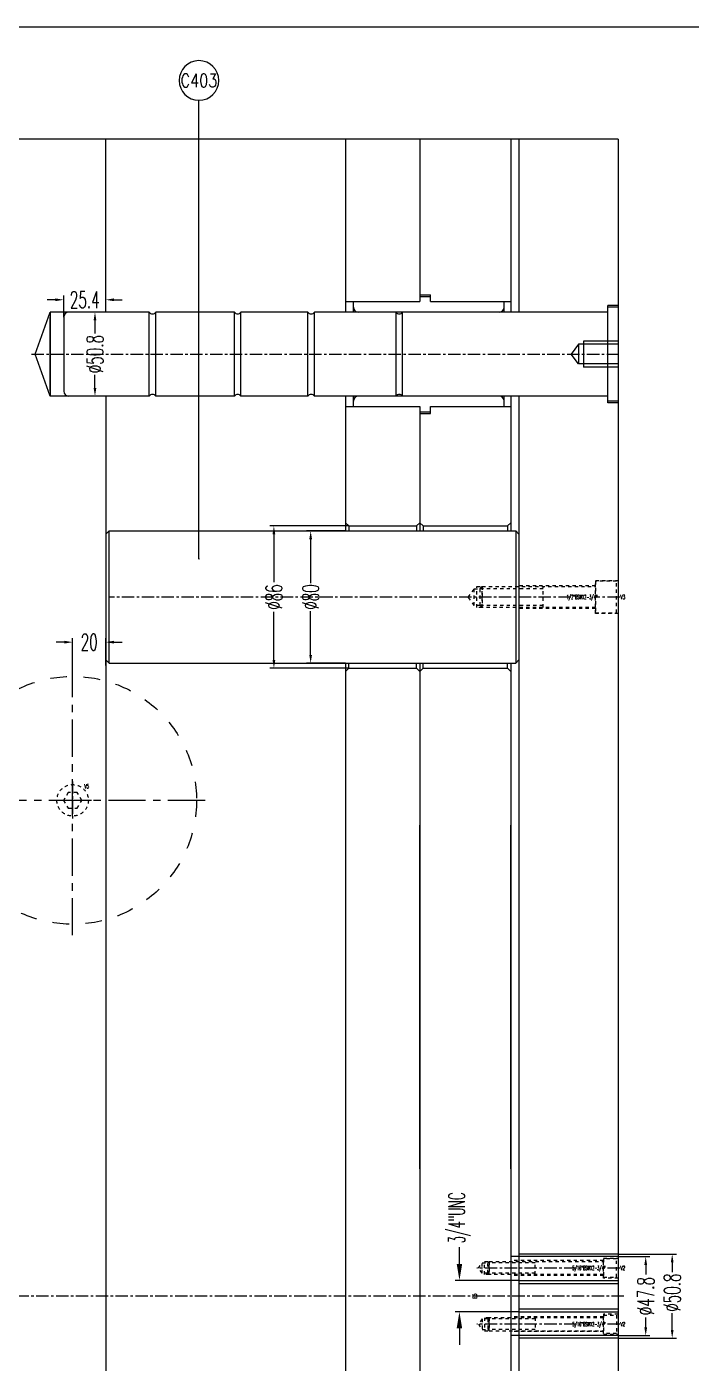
# Model space of a CAD drawing. Extents: x 14103 to 19353, y -3233 to 932.
# Drawn here: x 16138 to 16540, y 123 to 932 of the extents above; entities that cross this region are included whole.
import ezdxf
from ezdxf.enums import TextEntityAlignment as Align

# ---------------------------------------------------------------- set-up
doc = ezdxf.new("R2010")
doc.units = 0
doc.header["$LTSCALE"] = 20
doc.header["$MEASUREMENT"] = 0
doc.linetypes.add('CENTER', pattern=[0.6, 0.375, -0.075, 0.075, -0.075])
doc.linetypes.add('HIDDEN', pattern=[0.2, 0.1, -0.1])
doc.layers.get('0').update_dxf_attribs({"linetype": 'CONTINUOUS'})
doc.layers.get('DEFPOINTS').update_dxf_attribs({"linetype": 'CONTINUOUS'})
for name, color, linetype in [('CENTER', 1, 'CENTER'), ('CONTINUOUS', 7, 'CONTINUOUS'), ('DIM', 3, 'CONTINUOUS'), ('epin', 3, 'CONTINUOUS'), ('GE', 7, 'CONTINUOUS'), ('MXB', 3, 'CONTINUOUS'), ('SCREW', 7, 'CONTINUOUS')]:
    doc.layers.add(name, color=color, linetype=linetype)
doc.styles.add('lxy1', font='txt.shx', dxfattribs={"width": 0.5, "bigfont": 'bigfont.shx'})
doc.styles.add('lxy2', font='txt.shx', dxfattribs={"width": 0.6})
doc.styles.get("Standard").update_dxf_attribs({"font": 'txt.shx', "width": 0.5, "bigfont": 'hztxt.shx'})
doc.dimstyles.new('10', dxfattribs={"dimtxt": 10, "dimasz": 5, "dimexe": 2.5, "dimexo": 0, "dimgap": 1, "dimtad": 0, "dimdsep": 46, "dimtxsty": 'lxy2', "dimcen": -3, "dimclrd": 113, "dimclre": 113, "dimclrt": 3, "dimazin": 2, "dimtfac": 1, "dimtofl": 0, "dimtmove": 0, "dimatfit": 3, "dimfxl": 1, "dimtolj": 1, "dimtzin": 0, "dimarcsym": 0})
doc.dimstyles.new('4D', dxfattribs={"dimtxt": 4, "dimasz": 2, "dimexe": 1.6, "dimexo": 0, "dimgap": 0.5, "dimtad": 0, "dimdsep": 46, "dimtxsty": 'lxy2', "dimcen": -3, "dimclrd": 1, "dimclre": 1, "dimclrt": 3, "dimadec": 0, "dimazin": 0, "dimtfac": 1, "dimtofl": 0, "dimtmove": 0, "dimatfit": 3, "dimfxl": 1, "dimtolj": 1, "dimtzin": 0, "dimarcsym": 0})
doc.dimstyles.new('MOULD', dxfattribs={"dimtxt": 10, "dimasz": 2.5, "dimexe": 2.5, "dimexo": 0, "dimgap": 0, "dimtad": 0, "dimdsep": 46, "dimtxsty": 'lxy1', "dimcen": -2, "dimclrd": 85, "dimclre": 85, "dimclrt": 3, "dimazin": 2, "dimtfac": 1, "dimtofl": 0, "dimtmove": 0, "dimatfit": 3, "dimfxl": 1, "dimtolj": 1, "dimtzin": 0, "dimarcsym": 0})

# ---------------------------------------------------------------- blocks, each defined once
blk = doc.blocks.new('*D276')
at = {"layer": 'CONTINUOUS', "color": 113, "lineweight": -2}
for p, q in [((16332.39, 630.09), (16284.63, 630.09)), ((16287.13, 625.09), (16287.13, 596.09)), ((16287.13, 549.09), (16287.13, 578.09)), ((16332.39, 544.09), (16284.63, 544.09))]:
    blk.add_line(p, q, dxfattribs=at)
at = {"layer": 'CONTINUOUS', "color": 113}
for points in [[(16286.3, 625.09), (16287.97, 625.09), (16287.13, 630.09)], [(16286.3, 549.09), (16287.97, 549.09), (16287.13, 544.09)]]:
    blk.add_solid(points, dxfattribs=at)
at = {"layer": 'DEFPOINTS', "color": 0}
for p in [(16332.39, 630.09), (16287.13, 544.09), (16332.39, 544.09)]:
    blk.add_point(p, dxfattribs=at)
at = {"layer": 'CONTINUOUS', "color": 3, "insert": (16287.13, 587.09), "char_height": 10, "attachment_point": 5, "rotation": 90, "style": 'lxy2'}
blk.add_mtext('\\A1;%%c86', dxfattribs=at)
blk = doc.blocks.new('AC_LXY_BLK619')
at = {"layer": 'SCREW', "color": 1, "linetype": 'CENTER'}
for p, q in [((0, 11.43), (0, -11.43)), ((11.43, 0), (-11.43, 0))]:
    blk.add_line(p, q, dxfattribs=at)
at = {"layer": 'SCREW', "color": 2, "linetype": 'HIDDEN'}
blk.add_lwpolyline([(-2.75, 4.76), (-5.5, 0), (-2.75, -4.76), (2.75, -4.76), (5.5, 0), (2.75, 4.76)], close=True, dxfattribs=at)
blk.add_circle((0, 0), 9.52, dxfattribs=at)
at = {"layer": 'SCREW', "style": 'lxy2', "width": 0.6}
blk.add_text('V5', height=2.5, dxfattribs=at).set_placement((8.5, 8.5), align=Align.MIDDLE_CENTER)
blk = doc.blocks.new('*D273')
at = {"layer": 'CONTINUOUS', "color": 113, "linetype": 'Continuous', "lineweight": -2}
for p, q in [((16160.39, 559.8), (16155.39, 559.8)), ((16165.39, 545.76), (16165.39, 562.3)), ((16185.39, 545.76), (16185.39, 562.3)), ((16190.39, 559.8), (16195.39, 559.8))]:
    blk.add_line(p, q, dxfattribs=at)
at = {"layer": 'CONTINUOUS', "color": 113, "linetype": 'Continuous'}
for points in [[(16160.39, 560.63), (16160.39, 558.96), (16165.39, 559.8)], [(16190.39, 560.63), (16190.39, 558.96), (16185.39, 559.8)]]:
    blk.add_solid(points, dxfattribs=at)
at = {"layer": 'DEFPOINTS', "color": 0, "linetype": 'Continuous'}
for p in [(16185.39, 559.8), (16165.39, 545.76), (16185.39, 545.76)]:
    blk.add_point(p, dxfattribs=at)
at = {"layer": 'CONTINUOUS', "color": 3, "linetype": 'Continuous', "insert": (16175.39, 559.8), "char_height": 10, "attachment_point": 5, "style": 'lxy2'}
blk.add_mtext('\\A1;20', dxfattribs=at)
blk = doc.blocks.new('*D277')
at = {"layer": 'CONTINUOUS', "color": 113, "lineweight": -2}
for p, q in [((16330.39, 627.09), (16306.86, 627.09)), ((16309.36, 622.09), (16309.36, 595.59)), ((16309.36, 552.09), (16309.36, 578.59)), ((16330.39, 547.09), (16306.86, 547.09))]:
    blk.add_line(p, q, dxfattribs=at)
at = {"layer": 'CONTINUOUS', "color": 113}
for points in [[(16308.53, 622.09), (16310.2, 622.09), (16309.36, 627.09)], [(16308.53, 552.09), (16310.2, 552.09), (16309.36, 547.09)]]:
    blk.add_solid(points, dxfattribs=at)
at = {"layer": 'DEFPOINTS', "color": 0}
for p in [(16309.36, 627.09), (16330.39, 627.09), (16330.39, 547.09)]:
    blk.add_point(p, dxfattribs=at)
at = {"layer": 'CONTINUOUS', "color": 3, "insert": (16309.36, 587.09), "char_height": 10, "attachment_point": 5, "rotation": 90, "style": 'lxy2'}
blk.add_mtext('\\A1;%%c80', dxfattribs=at)
blk = doc.blocks.new('*D268')
at = {"layer": 'CONTINUOUS', "color": 113, "lineweight": -2}
for p, q in [((16495.39, 187.99), (16514.55, 187.99)), ((16512.05, 182.99), (16512.05, 177.09)), ((16512.05, 145.19), (16512.05, 151.09)), ((16495.39, 140.19), (16514.55, 140.19))]:
    blk.add_line(p, q, dxfattribs=at)
at = {"layer": 'CONTINUOUS', "color": 113}
for points in [[(16511.21, 182.99), (16512.88, 182.99), (16512.05, 187.99)], [(16511.21, 145.19), (16512.88, 145.19), (16512.05, 140.19)]]:
    blk.add_solid(points, dxfattribs=at)
at = {"layer": 'DEFPOINTS', "color": 0}
for p in [(16495.39, 187.99), (16495.39, 140.19), (16512.05, 140.19)]:
    blk.add_point(p, dxfattribs=at)
at = {"layer": 'CONTINUOUS', "color": 3, "insert": (16512.05, 164.09), "char_height": 10, "attachment_point": 5, "rotation": 90, "style": 'lxy2'}
blk.add_mtext('\\A1;%%c47.8', dxfattribs=at)
blk = doc.blocks.new('*D267')
at = {"layer": 'CONTINUOUS', "color": 113, "lineweight": -2}
for p, q in [((16495.39, 189.49), (16530.56, 189.49)), ((16528.06, 184.49), (16528.06, 178.69)), ((16528.06, 143.69), (16528.06, 153.69)), ((16495.39, 138.69), (16530.56, 138.69))]:
    blk.add_line(p, q, dxfattribs=at)
at = {"layer": 'CONTINUOUS', "color": 113}
for points in [[(16527.22, 184.49), (16528.89, 184.49), (16528.06, 189.49)], [(16527.22, 143.69), (16528.89, 143.69), (16528.06, 138.69)]]:
    blk.add_solid(points, dxfattribs=at)
at = {"layer": 'DEFPOINTS', "color": 0}
for p in [(16495.39, 189.49), (16495.39, 138.69), (16528.06, 138.69)]:
    blk.add_point(p, dxfattribs=at)
at = {"layer": 'CONTINUOUS', "color": 3, "insert": (16528.06, 166.19), "char_height": 10, "attachment_point": 5, "rotation": 90, "style": 'lxy2'}
blk.add_mtext('\\A1;%%c50.8', dxfattribs=at)
blk = doc.blocks.new('*D266')
at = {"layer": 'DEFPOINTS', "color": 0}
for p in [(16435.39, 173.62), (16399.36, 154.57), (16435.39, 154.57)]:
    blk.add_point(p, dxfattribs=at)
at = {"layer": 'DIM', "color": 85, "lineweight": -2}
for p, q in [((16399.36, 183.62), (16399.36, 193.62)), ((16435.39, 173.62), (16396.86, 173.62)), ((16435.39, 154.57), (16396.86, 154.57)), ((16399.36, 144.57), (16399.36, 134.57))]:
    blk.add_line(p, q, dxfattribs=at)
at = {"layer": 'DIM', "color": 85}
for points in [[(16397.69, 183.62), (16401.03, 183.62), (16399.36, 173.62)], [(16397.69, 144.57), (16401.03, 144.57), (16399.36, 154.57)]]:
    blk.add_solid(points, dxfattribs=at)
at = {"layer": 'DIM', "color": 3, "insert": (16399.36, 211.45), "char_height": 10, "attachment_point": 5, "rotation": 90, "style": 'lxy1'}
blk.add_mtext('\\A1;3/4"UNC', dxfattribs=at)
blk = doc.blocks.new('AC_LXY_BLK569')
at = {"layer": 'SCREW', "color": 2, "linetype": 'HIDDEN'}
for p, q in [((-44.45, 5.08), (-82.55, 5.08)), ((-81.28, -6.35), (-81.28, 6.35)), ((-44.45, -6.35), (-44.45, 6.35)), ((-44.45, -5.08), (-82.55, -5.08))]:
    blk.add_line(p, q, dxfattribs=at)
for points in [[(-12.7, -9.52), (0, -9.52), (0, 9.52), (-12.7, 9.52), (-12.7, -9.52)], [(-12.7, -6.35), (-81.28, -6.35), (-82.55, -5.08), (-82.55, 5.08), (-81.28, 6.35), (-12.7, 6.35)]]:
    blk.add_lwpolyline(points, dxfattribs=at)
at = {"layer": 'SCREW', "style": 'lxy2', "width": 0.6}
blk.add_text('V3', height=2.5, dxfattribs=at).set_placement((3.75, 0), align=Align.MIDDLE_CENTER)
blk = doc.blocks.new('*D274')
at = {"layer": 'CONTINUOUS', "color": 113, "lineweight": -2}
for p, q in [((16159.99, 756.49), (16159.99, 769.48)), ((16185.39, 759.49), (16185.39, 769.48)), ((16154.99, 766.98), (16149.99, 766.98)), ((16190.39, 766.98), (16195.39, 766.98))]:
    blk.add_line(p, q, dxfattribs=at)
at = {"layer": 'CONTINUOUS', "color": 113}
for points in [[(16154.99, 767.81), (16154.99, 766.14), (16159.99, 766.98)], [(16190.39, 767.81), (16190.39, 766.14), (16185.39, 766.98)]]:
    blk.add_solid(points, dxfattribs=at)
at = {"layer": 'DEFPOINTS', "color": 0}
for p in [(16185.39, 766.98), (16159.99, 756.49), (16185.39, 759.49)]:
    blk.add_point(p, dxfattribs=at)
at = {"layer": 'CONTINUOUS', "color": 3, "insert": (16172.69, 766.98), "char_height": 10, "attachment_point": 5, "style": 'lxy2'}
blk.add_mtext('\\A1;25.4', dxfattribs=at)
blk = doc.blocks.new('*D275')
at = {"layer": 'CONTINUOUS', "color": 113, "lineweight": -2}
for p, q in [((16185.39, 759.49), (16176.41, 759.49)), ((16178.91, 754.49), (16178.91, 746.59)), ((16178.91, 713.69), (16178.91, 721.59)), ((16185.39, 708.69), (16176.41, 708.69))]:
    blk.add_line(p, q, dxfattribs=at)
at = {"layer": 'CONTINUOUS', "color": 113}
for points in [[(16178.07, 754.49), (16179.74, 754.49), (16178.91, 759.49)], [(16178.07, 713.69), (16179.74, 713.69), (16178.91, 708.69)]]:
    blk.add_solid(points, dxfattribs=at)
at = {"layer": 'DEFPOINTS', "color": 0}
for p in [(16178.91, 759.49), (16185.39, 759.49), (16185.39, 708.69)]:
    blk.add_point(p, dxfattribs=at)
at = {"layer": 'CONTINUOUS', "color": 3, "insert": (16178.91, 734.09), "char_height": 10, "attachment_point": 5, "rotation": 90, "style": 'lxy2'}
blk.add_mtext('\\A1;%%c50.8', dxfattribs=at)
blk = doc.blocks.new('MXB_ITEM')
blk.add_circle((0, 0), 6)
at = {"width": 0.8}
blk.add_attdef('ITEM', text='', height=4, dxfattribs=at).set_placement((0, 0), align=Align.MIDDLE_CENTER)

msp = doc.modelspace()

# ---------------------------------------------------------------- linework, layer by layer
at = {"layer": 'CENTER'}
msp.add_line((16498.854, 164.09), (15446.769, 164.09), dxfattribs=at)
at = {"layer": 'CONTINUOUS'}
for p, q in [((16185.385, 864.09), (15904.825, 864.09)), ((16435.385, 864.09), (16185.385, 864.09)), ((16185.385, 759.49), (16185.385, 864.09)), ((16375.385, 864.09), (16330.385, 864.09)), ((16330.385, 864.09), (16330.385, 759.49)), ((16375.385, 864.09), (16375.385, 765.84)), ((16430.385, 864.09), (16430.385, 759.49)), ((16435.385, 864.09), (16435.385, 759.49)), ((16495.385, 864.09), (16435.385, 864.09)), ((16495.385, 864.09), (16495.385, -535.91)), ((16185.385, 708.69), (16185.385, -461.86)), ((16330.385, 708.69), (16330.385, 627.09)), ((16430.385, 708.69), (16430.385, 627.09)), ((16435.385, 708.69), (16435.385, -535.91)), ((16375.385, 702.34), (16375.385, 627.09)), ((16330.385, 632.09), (16332.385, 630.09)), ((16375.385, 632.09), (16373.385, 630.09)), ((16375.385, 632.09), (16377.385, 630.09)), ((16430.385, 632.09), (16428.385, 630.09)), ((16187.385, 627.09), (16185.385, 625.09)), ((16187.385, 627.09), (16433.385, 627.09)), ((16187.385, 547.09), (16187.385, 627.09)), ((16332.385, 630.09), (16373.385, 630.09)), ((16332.385, 630.09), (16332.385, 627.09)), ((16373.385, 630.09), (16373.385, 627.09)), ((16377.385, 630.09), (16377.385, 627.09)), ((16377.385, 630.09), (16428.385, 630.09)), ((16428.385, 630.09), (16428.385, 627.09)), ((16433.385, 627.09), (16435.385, 625.09)), ((16433.385, 627.09), (16433.385, 547.09)), ((16187.385, 547.09), (16185.385, 549.09)), ((16187.385, 547.09), (16433.385, 547.09)), ((16330.385, 547.09), (16330.385, -55.91)), ((16330.385, 542.09), (16332.385, 544.09)), ((16332.385, 544.09), (16332.385, 547.09)), ((16332.385, 544.09), (16373.385, 544.09)), ((16332.385, 544.09), (16373.385, 544.09)), ((16373.385, 544.09), (16373.385, 547.09)), ((16375.385, 542.09), (16373.385, 544.09)), ((16375.385, 547.09), (16375.385, -55.91)), ((16375.385, 542.09), (16377.385, 544.09)), ((16377.385, 544.09), (16377.385, 547.09)), ((16377.385, 544.09), (16428.385, 544.09)), ((16377.385, 544.09), (16428.385, 544.09)), ((16428.385, 544.09), (16428.385, 547.09)), ((16430.385, 542.09), (16428.385, 544.09)), ((16430.385, 547.09), (16430.385, -55.91)), ((16433.385, 547.09), (16435.385, 549.09)), ((16330.385, 449.09), (16330.385, 256.09)), ((16330.385, 449.09), (16330.385, 256.09)), ((16375.385, 449.09), (16375.385, 241.09)), ((16375.385, 241.09), (16375.385, 449.09)), ((16375.385, 449.09), (16375.385, 241.09)), ((16430.385, 449.09), (16430.385, 241.09)), ((16430.385, 449.09), (16430.385, 241.09)), ((16430.385, 241.09), (16430.385, 449.09)), ((16495.385, 189.49), (16435.385, 189.49)), ((16495.385, 138.69), (16435.385, 138.69))]:
    msp.add_line(p, q, dxfattribs=at)
at = {"layer": 'CONTINUOUS', "color": 1, "linetype": 'CENTER', "ltscale": 3}
for p, q in [((16165.385, 382.425), (16165.385, 545.756)), ((16245.54, 464.09), (16085.231, 464.09))]:
    msp.add_line(p, q, dxfattribs=at)
at = {"layer": 'CONTINUOUS', "color": 4, "linetype": 'HIDDEN', "ltscale": 5}
msp.add_circle((16165.385, 464.09), 75, dxfattribs=at)
at = {"layer": 'DIM'}
msp.add_lwpolyline([(14103.26, 932.193), (17841.354, 932.193), (17841.354, -1843.388), (14103.26, -1843.388)], close=True, dxfattribs=at)
at = {"layer": 'epin'}
for p, q in [((16495.385, 187.99), (16430.385, 187.99)), ((16495.385, 140.19), (16430.385, 140.19))]:
    msp.add_line(p, q, dxfattribs=at)
at = {"layer": 'GE', "color": 4, "linetype": 'ByBlock'}
for p, q in [((16375.385, 770.015), (16381.915, 770.015)), ((16375.385, 769.015), (16381.915, 769.015)), ((16381.915, 765.84), (16381.915, 770.015)), ((16330.385, 765.84), (16375.385, 765.84)), ((16335.26, 759.49), (16335.26, 765.84)), ((16381.915, 765.84), (16405.385, 765.84)), ((16381.915, 765.84), (16430.385, 765.84)), ((16426.377, 759.49), (16426.377, 765.84)), ((16495.385, 763.538), (16489.035, 763.538)), ((16489.035, 704.642), (16489.035, 763.538)), ((16495.385, 762.538), (16489.035, 762.538)), ((16142.67, 734.09), (16151.77, 759.49)), ((16211.698, 759.49), (16151.77, 759.49)), ((16151.77, 759.49), (16151.77, 708.69)), ((16151.77, 711.69), (16151.77, 756.49)), ((16159.985, 756.49), (16159.985, 711.69)), ((16211.698, 708.69), (16211.698, 759.49)), ((16263.215, 759.49), (16215.698, 759.49)), ((16215.698, 708.69), (16215.698, 759.49)), ((16263.215, 708.69), (16263.215, 759.49)), ((16307.679, 759.49), (16267.215, 759.49)), ((16267.215, 708.69), (16267.215, 759.49)), ((16307.679, 708.69), (16307.679, 759.49)), ((16489.035, 759.49), (16311.679, 759.49)), ((16311.679, 708.69), (16311.679, 759.49)), ((16360.988, 708.69), (16360.988, 759.49)), ((16364.988, 708.69), (16364.988, 759.49)), ((16471.333, 740.03), (16466.989, 734.09)), ((16471.333, 740.03), (16471.333, 728.15)), ((16495.385, 740.03), (16471.333, 740.03)), ((16474.333, 742.03), (16474.333, 726.15)), ((16495.385, 742.03), (16474.333, 742.03)), ((16151.77, 708.69), (16142.67, 734.09)), ((16471.333, 728.15), (16466.989, 734.09)), ((16495.385, 728.15), (16471.333, 728.15)), ((16495.385, 726.15), (16474.333, 726.15)), ((16211.698, 708.69), (16151.77, 708.69)), ((16263.215, 708.69), (16215.698, 708.69)), ((16307.679, 708.69), (16267.215, 708.69)), ((16489.035, 708.69), (16311.679, 708.69)), ((16335.26, 702.34), (16335.26, 708.69)), ((16426.377, 702.34), (16426.377, 708.69)), ((16495.385, 705.642), (16489.035, 705.642)), ((16495.385, 704.642), (16489.035, 704.642)), ((16330.385, 702.34), (16375.385, 702.34)), ((16375.385, 699.165), (16381.915, 699.165)), ((16375.385, 698.165), (16381.915, 698.165)), ((16381.915, 702.34), (16405.385, 702.34)), ((16381.915, 698.165), (16381.915, 702.34)), ((16381.915, 702.34), (16430.385, 702.34))]:
    msp.add_line(p, q, dxfattribs=at)
at = {"layer": 'GE', "color": 1, "linetype": 'CENTER'}
msp.add_line((16140.489, 734.09), (16495.385, 734.09), dxfattribs=at)
at = {"layer": 'GE', "color": 4, "linetype": 'ByBlock'}
for centre, radius, start, end in [((16338.26, 762.49), 3, 180, 270), ((16423.377, 762.49), 3, 270, 0), ((16162.985, 756.49), 3, 90, 180), ((16213.698, 760.99), 2.5, 216.869898, 323.130102), ((16265.215, 760.99), 2.5, 216.869898, 323.130102), ((16309.679, 760.99), 2.5, 216.869898, 323.130102), ((16362.988, 760.99), 2.5, 216.869898, 323.130102), ((16162.985, 711.69), 3, 180, 270), ((16213.698, 707.19), 2.5, 36.869898, 143.130102), ((16265.215, 707.19), 2.5, 36.869898, 143.130102), ((16309.679, 707.19), 2.5, 36.869898, 143.130102), ((16338.26, 705.69), 3, 90, 180), ((16362.988, 707.19), 2.5, 36.869898, 143.130102), ((16423.377, 705.69), 3, 0, 90)]:
    msp.add_arc(centre, radius, start, end, dxfattribs=at)
at = {"layer": 'SCREW', "color": 2, "linetype": 'HIDDEN'}
for p, q in [((16408.335, 582.01), (16408.335, 592.17)), ((16481.685, 593.94), (16435.385, 593.94)), ((16481.685, 580.24), (16435.385, 580.24)), ((16413.111, 177.92), (16413.111, 184.26)), ((16445.186, 184.26), (16416.611, 184.26)), ((16445.186, 177.92), (16416.611, 177.92)), ((16417.403, 177.128), (16417.403, 185.053)), ((16486.461, 185.553), (16430.385, 185.553)), ((16445.186, 177.128), (16445.186, 185.053)), ((16486.461, 176.628), (16430.385, 176.628)), ((16413.111, 150.26), (16413.111, 143.92)), ((16413.111, 150.26), (16413.111, 143.92)), ((16445.186, 150.26), (16416.611, 150.26)), ((16417.403, 151.053), (16417.403, 143.128)), ((16486.461, 151.553), (16430.385, 151.553)), ((16445.186, 151.053), (16445.186, 143.128)), ((16445.186, 143.92), (16416.611, 143.92)), ((16486.461, 142.628), (16430.385, 142.628))]:
    msp.add_line(p, q, dxfattribs=at)
at = {"layer": 'SCREW', "color": 1, "linetype": 'CENTER'}
for p, q in [((16466.685, 587.09), (16187.385, 587.09)), ((16496.385, 587.09), (16481.685, 587.09)), ((16470.211, 181.09), (16409.823, 181.09)), ((16496.385, 181.09), (16486.461, 181.09)), ((16470.211, 147.09), (16409.823, 147.09)), ((16470.211, 147.09), (16409.823, 147.09)), ((16496.385, 147.09), (16486.461, 147.09))]:
    msp.add_line(p, q, dxfattribs=at)
at = {"layer": 'SCREW', "color": 2}
for p, q in [((16435.385, 173.615), (16495.385, 173.615)), ((16435.385, 154.565), (16495.385, 154.565))]:
    msp.add_line(p, q, dxfattribs=at)
at = {"layer": 'SCREW'}
for p, q in [((16435.385, 171.71), (16495.385, 171.71)), ((16435.385, 156.47), (16495.385, 156.47))]:
    msp.add_line(p, q, dxfattribs=at)
at = {"layer": 'SCREW', "color": 2, "linetype": 'HIDDEN'}
for points in [[(16411.835, 582.01), (16408.335, 582.01), (16404.669, 587.09), (16408.335, 592.17), (16411.835, 592.17)], [(16413.105, 580.74), (16409.835, 580.74), (16409.835, 593.44), (16413.105, 593.44), (16413.105, 580.74)], [(16495.385, 577.065), (16481.685, 577.065), (16481.685, 597.115), (16495.385, 597.115)], [(16495.385, 175.04), (16486.461, 175.04), (16486.461, 187.14), (16495.385, 187.14)], [(16486.461, 175.54), (16494.385, 175.54), (16494.385, 186.64), (16486.461, 186.64), (16486.461, 175.54)], [(16416.611, 177.92), (16413.111, 177.92), (16410.823, 181.09), (16413.111, 184.26), (16416.611, 184.26)], [(16417.403, 177.128), (16414.611, 177.128), (16414.611, 185.053), (16417.403, 185.053), (16417.403, 177.128)], [(16486.461, 177.128), (16417.403, 177.128), (16416.611, 177.92), (16416.611, 184.26), (16417.403, 185.053), (16486.461, 185.053)], [(16416.611, 150.26), (16413.111, 150.26), (16410.823, 147.09), (16413.111, 143.92), (16416.611, 143.92)], [(16416.611, 150.26), (16413.111, 150.26), (16410.823, 147.09), (16413.111, 143.92), (16416.611, 143.92)], [(16417.403, 151.053), (16414.611, 151.053), (16414.611, 143.128), (16417.403, 143.128), (16417.403, 151.053)], [(16417.403, 151.053), (16414.611, 151.053), (16414.611, 143.128), (16417.403, 143.128), (16417.403, 151.053)], [(16486.461, 151.053), (16417.403, 151.053), (16416.611, 150.26), (16416.611, 143.92), (16417.403, 143.128), (16486.461, 143.128)], [(16495.385, 153.14), (16486.461, 153.14), (16486.461, 141.04), (16495.385, 141.04)], [(16486.461, 152.64), (16494.385, 152.64), (16494.385, 141.54), (16486.461, 141.54), (16486.461, 152.64)]]:
    msp.add_lwpolyline(points, dxfattribs=at)

# ---------------------------------------------------------------- block references
at = {"layer": 'MXB', "color": 8}
ref = msp.add_blockref('MXB_ITEM', (16241.804, 899.663), dxfattribs=dict(at, xscale=-2, yscale=2, zscale=2, rotation=180))
ref.add_attrib('ITEM', 'C403', dxfattribs={"layer": '0', "height": 8, "width": 0.8}).set_placement((16241.804, 899.663), align=Align.MIDDLE_CENTER)
at = {"layer": 'SCREW'}
for name, p in [('AC_LXY_BLK569', (16494.385, 587.09)), ('AC_LXY_BLK619', (16165.385, 464.09))]:
    msp.add_blockref(name, p, dxfattribs=at)

# ---------------------------------------------------------------- texts
at = {"layer": 'epin', "style": 'lxy2', "width": 0.6}
msp.add_text('E5', height=2.5, rotation=90, dxfattribs=at).set_placement((16408.637, 164.09), align=Align.MIDDLE_CENTER)
at = {"layer": 'SCREW', "style": 'lxy1', "width": 0.5}
for s, p in [('1/2"BSWX2-3/4"', (16464.185, 585.84)), ('5/16"BSWX2-3/4"', (16467.711, 179.84)), ('5/16"BSWX2-3/4"', (16467.711, 145.84))]:
    msp.add_text(s, height=2.5, dxfattribs=at).set_placement(p)
at = {"layer": 'SCREW', "style": 'lxy2', "width": 0.6}
for p in [(16498.137, 181.09), (16498.137, 147.09)]:
    msp.add_text('V2', height=2.5, dxfattribs=at).set_placement(p, align=Align.MIDDLE_CENTER)

# ---------------------------------------------------------------- dimensions: what is measured, and where the dimension line sits
at = {"layer": 'CONTINUOUS'}
dim = msp.add_linear_dim(base=(16185.385, 766.977), p1=(16159.985, 756.49), p2=(16185.385, 759.49), dimstyle='10', dxfattribs=at)
dim.commit()
dim.dimension.update_dxf_attribs({"geometry": '*D274', "text_midpoint": (16172.685, 766.977)})
for base, p1, p2, picture, middle in [((16178.907, 759.49), (16185.385, 708.69), (16185.385, 759.49), '*D275', (16178.907, 734.09)), ((16287.133, 544.09), (16332.385, 630.09), (16332.385, 544.09), '*D276', (16287.133, 587.09)), ((16309.363, 627.09), (16330.385, 547.09), (16330.385, 627.09), '*D277', (16309.363, 587.09))]:
    dim = msp.add_linear_dim(base=base, p1=p1, p2=p2, angle=90, text='%%c<>', dimstyle='10', dxfattribs=at)
    dim.commit()
    dim.dimension.update_dxf_attribs({"geometry": picture, "text_midpoint": middle})
at = {"layer": 'CONTINUOUS', "color": 4, "linetype": 'Continuous', "ltscale": 5}
dim = msp.add_linear_dim(base=(16185.385, 559.796), p1=(16165.385, 545.756), p2=(16185.385, 545.756), dimstyle='10', dxfattribs=at)
dim.commit()
dim.dimension.update_dxf_attribs({"geometry": '*D273', "text_midpoint": (16175.385, 559.796), "dimtype": 160})
at = {"layer": 'CONTINUOUS'}
for base, p1, p2, picture, middle in [((16528.055, 138.69), (16495.385, 189.49), (16495.385, 138.69), '*D267', (16528.055, 166.185)), ((16512.045, 140.19), (16495.385, 187.99), (16495.385, 140.19), '*D268', (16512.045, 164.09))]:
    dim = msp.add_linear_dim(base=base, p1=p1, p2=p2, angle=90, text='%%c<>', dimstyle='10', dxfattribs=at)
    dim.commit()
    dim.dimension.update_dxf_attribs({"geometry": picture, "text_midpoint": middle, "dimtype": 160})
at = {"layer": 'DIM'}
dim = msp.add_linear_dim(base=(16399.359, 154.565), p1=(16435.385, 173.615), p2=(16435.385, 154.565), angle=90, text='3/4"UNC', dimstyle='MOULD', override={"dimasz": 10, "dimgap": 2}, dxfattribs=at)
dim.commit()
dim.dimension.update_dxf_attribs({"geometry": '*D266', "text_midpoint": (16399.359, 211.449), "dimtype": 160})

# ---------------------------------------------------------------- leaders
at = {"layer": 'MXB', "color": 1}
msp.add_leader([(16241.804, 610.234), (16241.804, 887.663)], dimstyle='4D', override={"dimasz": 1, "dimldrblk": 'DOT'}, dxfattribs=at)

doc.saveas('drawing.dxf')
